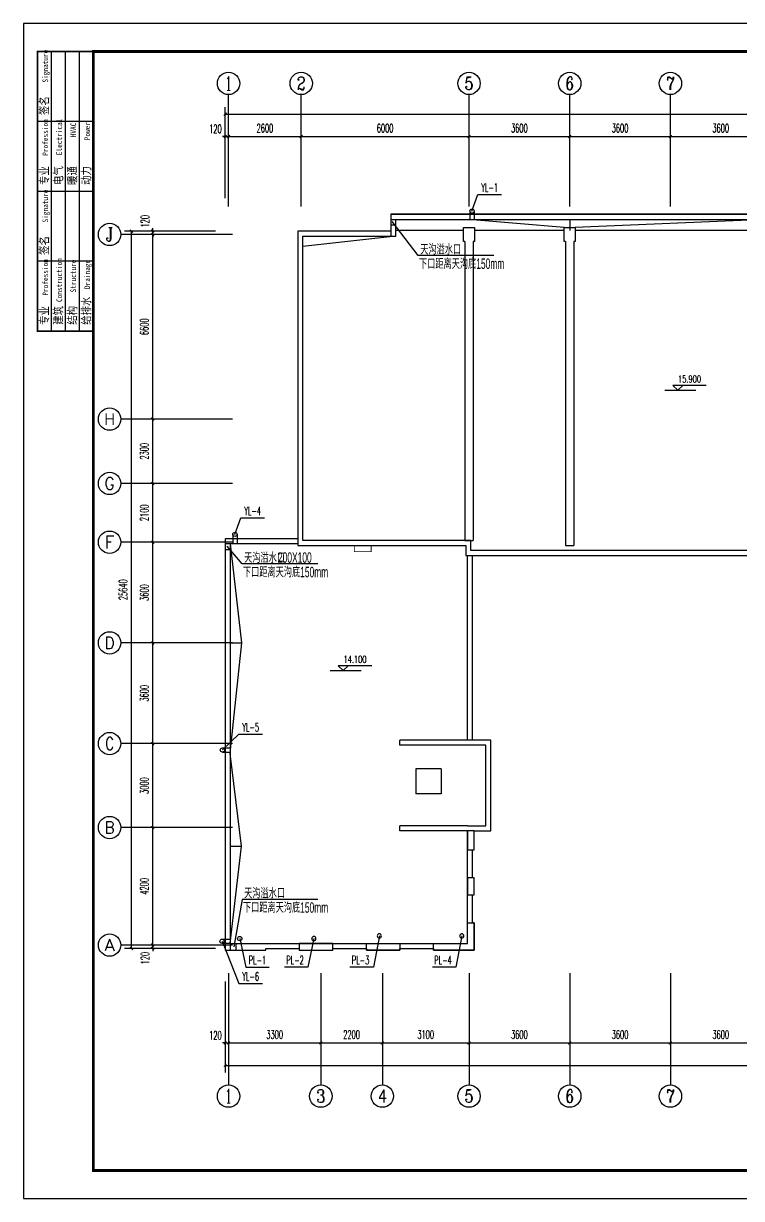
# Model space of a CAD drawing. Header units: inches. Extents: x -1293886 to -986005, y -15154 to 203628.
# Drawn here: x -1045405 to -1019729, y -15154 to 26846 of the extents above; entities that cross this region are included whole.
import ezdxf
from ezdxf.enums import TextEntityAlignment as Align

# ---------------------------------------------------------------- set-up
doc = ezdxf.new("R2010")
doc.units = ezdxf.units.IN
doc.header["$LTSCALE"] = 100
doc.header["$MEASUREMENT"] = 0
doc.linetypes.add('W_P', pattern=[7, 6, -1])
doc.layers.get('0').update_dxf_attribs({"color": 252})
for name, color, linetype in [('AXIS_TEXT', 7, 'Continuous'), ('TK', 142, 'Continuous'), ('W_DIM', 4, 'Continuous'), ('W_DIM_EV', 4, 'Continuous'), ('WP_F_DN', 4, 'Continuous'), ('WP_P', 2, 'Continuous'), ('WP_P_LGBH', 4, 'Continuous'), ('WP_Y', 6, 'W_P'), ('WP_Y_LGBH', 4, 'Continuous')]:
    doc.layers.add(name, color=color, linetype=linetype)
doc.styles.add('_TCH_AXIS', font='COMPLEX', dxfattribs={"bigfont": 'GBCBIG'})
doc.styles.add('COMPLEX', font='COMPLEX')
doc.styles.add('DIM_FONT', font='bzxw.shx', dxfattribs={"width": 0.55, "bigfont": 'bzhz.shx'})
doc.styles.add('HYZT1', font='SimSun.ttf', dxfattribs={"width": 0.8})
doc.styles.add('HZ', font='SIMPLEX.SHX', dxfattribs={"width": 0.55, "bigfont": 'HZTXT.SHX'})
doc.styles.add('HZ2', font='ROMAND.SHX', dxfattribs={"width": 0.7, "bigfont": 'HZTXT.SHX'})
doc.styles.get("Standard").update_dxf_attribs({"font": 'txt.shx', "bigfont": 'bzhz.shx'})
doc.dimstyles.new('DIMN', dxfattribs={"dimtxt": 300, "dimasz": 100, "dimexe": 250, "dimexo": 300, "dimgap": 150, "dimtad": 1, "dimdec": 0, "dimzin": 0, "dimdsep": 46, "dimtxsty": 'DIM_FONT', "dimblk": 'ARCHTICK', "dimcen": 0.09, "dimclrt": 7, "dimazin": 2, "dimtfac": 1, "dimtdec": 0, "dimtix": 1, "dimtmove": 2, "dimatfit": 3, "dimldrblk": 'ARCHTICK', "dimfxl": 0, "dimtolj": 1, "dimtzin": 0, "dimarcsym": 0})

# ---------------------------------------------------------------- blocks, each defined once
blk = doc.blocks.new('_ArchTick')
at = {"color": 0, "linetype": 'ByBlock', "const_width": 0.4}
blk.add_lwpolyline([(-0.5, -0.5), (0.5, 0.5)], dxfattribs=at)
blk = doc.blocks.new('*D209')
at = {"color": 0, "lineweight": -2}
for p, q in [((-1038585, -6094), (-1041035, -6094)), ((-1038585, -6214), (-1041035, -6214)), ((-1040785, -6094), (-1040785, -5994)), ((-1040785, -6214), (-1040785, -6094)), ((-1040785, -6214), (-1040785, -6314))]:
    blk.add_line(p, q, dxfattribs=at)
at = {"layer": 'Defpoints', "color": 0}
for p in [(-1040785, -6094), (-1038285, -6094), (-1038285, -6214)]:
    blk.add_point(p, dxfattribs=at)
at = {"color": 0, "lineweight": -2, "xscale": 100, "yscale": 100, "zscale": 100}
for p, rotation in [((-1040785, -6094), 270), ((-1040785, -6214), 90)]:
    blk.add_blockref('_ArchTick', p, dxfattribs=dict(at, rotation=rotation))
at = {"color": 7, "insert": (-1041060, -6564), "char_height": 300, "attachment_point": 5, "rotation": 90, "style": 'HZ'}
blk.add_mtext('\\A1;120', dxfattribs=at)
blk = doc.blocks.new('*D210')
at = {"color": 0, "lineweight": -2}
for p, q in [((-1038585, -1894), (-1041035, -1894)), ((-1040785, -6094), (-1040785, -1894)), ((-1038585, -6094), (-1041035, -6094))]:
    blk.add_line(p, q, dxfattribs=at)
at = {"layer": 'Defpoints', "color": 0}
for p in [(-1040785, -1894), (-1038285, -1894), (-1038285, -6094)]:
    blk.add_point(p, dxfattribs=at)
at = {"color": 0, "lineweight": -2, "xscale": 100, "yscale": 100, "zscale": 100}
for p, rotation in [((-1040785, -1894), 90), ((-1040785, -6094), 270)]:
    blk.add_blockref('_ArchTick', p, dxfattribs=dict(at, rotation=rotation))
at = {"color": 7, "insert": (-1041085, -3994), "char_height": 300, "attachment_point": 5, "rotation": 90, "style": 'HZ'}
blk.add_mtext('\\A1;4200', dxfattribs=at)
blk = doc.blocks.new('*D211')
at = {"color": 0, "lineweight": -2}
for p, q in [((-1038585, 1106), (-1041035, 1106)), ((-1040785, -1894), (-1040785, 1106)), ((-1038585, -1894), (-1041035, -1894))]:
    blk.add_line(p, q, dxfattribs=at)
at = {"layer": 'Defpoints', "color": 0}
for p in [(-1040785, 1106), (-1038285, 1106), (-1038285, -1894)]:
    blk.add_point(p, dxfattribs=at)
at = {"color": 0, "lineweight": -2, "xscale": 100, "yscale": 100, "zscale": 100}
for p, rotation in [((-1040785, 1106), 90), ((-1040785, -1894), 270)]:
    blk.add_blockref('_ArchTick', p, dxfattribs=dict(at, rotation=rotation))
at = {"color": 7, "insert": (-1041085, -394), "char_height": 300, "attachment_point": 5, "rotation": 90, "style": 'HZ'}
blk.add_mtext('\\A1;3000', dxfattribs=at)
blk = doc.blocks.new('*D212')
at = {"color": 0, "lineweight": -2}
for p, q in [((-1038585, 4706), (-1041035, 4706)), ((-1040785, 1106), (-1040785, 4706)), ((-1038585, 1106), (-1041035, 1106))]:
    blk.add_line(p, q, dxfattribs=at)
at = {"layer": 'Defpoints', "color": 0}
for p in [(-1040785, 4706), (-1038285, 4706), (-1038285, 1106)]:
    blk.add_point(p, dxfattribs=at)
at = {"color": 0, "lineweight": -2, "xscale": 100, "yscale": 100, "zscale": 100}
for p, rotation in [((-1040785, 4706), 90), ((-1040785, 1106), 270)]:
    blk.add_blockref('_ArchTick', p, dxfattribs=dict(at, rotation=rotation))
at = {"color": 7, "insert": (-1041085, 2906), "char_height": 300, "attachment_point": 5, "rotation": 90, "style": 'HZ'}
blk.add_mtext('\\A1;3600', dxfattribs=at)
blk = doc.blocks.new('*D213')
at = {"color": 0, "lineweight": -2}
for p, q in [((-1038585, 8306), (-1041035, 8306)), ((-1040785, 4706), (-1040785, 8306)), ((-1038585, 4706), (-1041035, 4706))]:
    blk.add_line(p, q, dxfattribs=at)
at = {"layer": 'Defpoints', "color": 0}
for p in [(-1040785, 8306), (-1038285, 8306), (-1038285, 4706)]:
    blk.add_point(p, dxfattribs=at)
at = {"color": 0, "lineweight": -2, "xscale": 100, "yscale": 100, "zscale": 100}
for p, rotation in [((-1040785, 8306), 90), ((-1040785, 4706), 270)]:
    blk.add_blockref('_ArchTick', p, dxfattribs=dict(at, rotation=rotation))
at = {"color": 7, "insert": (-1041085, 6506), "char_height": 300, "attachment_point": 5, "rotation": 90, "style": 'HZ'}
blk.add_mtext('\\A1;3600', dxfattribs=at)
blk = doc.blocks.new('*D214')
at = {"color": 0, "lineweight": -2}
for p, q in [((-1038585, 10406), (-1041035, 10406)), ((-1040785, 8306), (-1040785, 10406)), ((-1038585, 8306), (-1041035, 8306))]:
    blk.add_line(p, q, dxfattribs=at)
at = {"layer": 'Defpoints', "color": 0}
for p in [(-1040785, 10406), (-1038285, 10406), (-1038285, 8306)]:
    blk.add_point(p, dxfattribs=at)
at = {"color": 0, "lineweight": -2, "xscale": 100, "yscale": 100, "zscale": 100}
for p, rotation in [((-1040785, 10406), 90), ((-1040785, 8306), 270)]:
    blk.add_blockref('_ArchTick', p, dxfattribs=dict(at, rotation=rotation))
at = {"color": 7, "insert": (-1041085, 9356), "char_height": 300, "attachment_point": 5, "rotation": 90, "style": 'HZ'}
blk.add_mtext('\\A1;2100', dxfattribs=at)
blk = doc.blocks.new('*D215')
at = {"color": 0, "lineweight": -2}
for p, q in [((-1038585, 12706), (-1041035, 12706)), ((-1040785, 10406), (-1040785, 12706)), ((-1038585, 10406), (-1041035, 10406))]:
    blk.add_line(p, q, dxfattribs=at)
at = {"layer": 'Defpoints', "color": 0}
for p in [(-1040785, 12706), (-1038285, 12706), (-1038285, 10406)]:
    blk.add_point(p, dxfattribs=at)
at = {"color": 0, "lineweight": -2, "xscale": 100, "yscale": 100, "zscale": 100}
for p, rotation in [((-1040785, 12706), 90), ((-1040785, 10406), 270)]:
    blk.add_blockref('_ArchTick', p, dxfattribs=dict(at, rotation=rotation))
at = {"color": 7, "insert": (-1041085, 11556), "char_height": 300, "attachment_point": 5, "rotation": 90, "style": 'HZ'}
blk.add_mtext('\\A1;2300', dxfattribs=at)
blk = doc.blocks.new('*D216')
at = {"color": 0, "lineweight": -2}
for p, q in [((-1038585, 19306), (-1041035, 19306)), ((-1040785, 12706), (-1040785, 19306)), ((-1038585, 12706), (-1041035, 12706))]:
    blk.add_line(p, q, dxfattribs=at)
at = {"layer": 'Defpoints', "color": 0}
for p in [(-1040785, 19306), (-1038285, 19306), (-1038285, 12706)]:
    blk.add_point(p, dxfattribs=at)
at = {"color": 0, "lineweight": -2, "xscale": 100, "yscale": 100, "zscale": 100}
for p, rotation in [((-1040785, 19306), 90), ((-1040785, 12706), 270)]:
    blk.add_blockref('_ArchTick', p, dxfattribs=dict(at, rotation=rotation))
at = {"color": 7, "insert": (-1041085, 16006), "char_height": 300, "attachment_point": 5, "rotation": 90, "style": 'HZ'}
blk.add_mtext('\\A1;6600', dxfattribs=at)
blk = doc.blocks.new('*D217')
at = {"color": 0, "lineweight": -2}
for p, q in [((-1038585, 19426), (-1041035, 19426)), ((-1040785, 19426), (-1040785, 19526)), ((-1040785, 19306), (-1040785, 19426)), ((-1038585, 19306), (-1041035, 19306)), ((-1040785, 19306), (-1040785, 19206))]:
    blk.add_line(p, q, dxfattribs=at)
at = {"layer": 'Defpoints', "color": 0}
for p in [(-1040785, 19426), (-1038285, 19426), (-1038285, 19306)]:
    blk.add_point(p, dxfattribs=at)
at = {"color": 0, "lineweight": -2, "xscale": 100, "yscale": 100, "zscale": 100}
for p, rotation in [((-1040785, 19426), 270), ((-1040785, 19306), 90)]:
    blk.add_blockref('_ArchTick', p, dxfattribs=dict(at, rotation=rotation))
at = {"color": 7, "insert": (-1041060, 19776), "char_height": 300, "attachment_point": 5, "rotation": 90, "style": 'HZ'}
blk.add_mtext('\\A1;120', dxfattribs=at)
blk = doc.blocks.new('*D218')
at = {"color": 0, "lineweight": -2}
for p, q in [((-1038542, 19426), (-1041792, 19426)), ((-1041542, -6214), (-1041542, 19426)), ((-1038542, -6214), (-1041792, -6214))]:
    blk.add_line(p, q, dxfattribs=at)
at = {"layer": 'Defpoints', "color": 0}
for p in [(-1041542, 19426), (-1038242, 19426), (-1038242, -6214)]:
    blk.add_point(p, dxfattribs=at)
at = {"color": 0, "lineweight": -2, "xscale": 100, "yscale": 100, "zscale": 100}
for p, rotation in [((-1041542, 19426), 90), ((-1041542, -6214), 270)]:
    blk.add_blockref('_ArchTick', p, dxfattribs=dict(at, rotation=rotation))
at = {"color": 7, "insert": (-1041842, 6606), "char_height": 300, "attachment_point": 5, "rotation": 90, "style": 'HZ'}
blk.add_mtext('\\A1;25640', dxfattribs=at)
blk = doc.blocks.new('*D219')
at = {"color": 0, "lineweight": -2}
for p, q in [((-1038193, 22806), (-1038293, 22806)), ((-1038193, 20606), (-1038193, 23056)), ((-1038193, 22806), (-1038073, 22806)), ((-1038073, 20606), (-1038073, 23056)), ((-1038073, 22806), (-1037973, 22806))]:
    blk.add_line(p, q, dxfattribs=at)
at = {"layer": 'Defpoints', "color": 0}
for p in [(-1038073, 22806), (-1038193, 20306), (-1038073, 20306)]:
    blk.add_point(p, dxfattribs=at)
at = {"color": 0, "lineweight": -2, "xscale": 100, "yscale": 100, "zscale": 100}
blk.add_blockref('_ArchTick', (-1038193, 22806), dxfattribs=at)
at = {"color": 0, "lineweight": -2, "xscale": 100, "yscale": 100, "zscale": 100, "rotation": 180}
blk.add_blockref('_ArchTick', (-1038073, 22806), dxfattribs=at)
at = {"color": 7, "insert": (-1038543, 23081), "char_height": 300, "attachment_point": 5, "style": 'HZ'}
blk.add_mtext('\\A1;120', dxfattribs=at)
blk = doc.blocks.new('*D220')
at = {"color": 0, "lineweight": -2}
for p, q in [((-1038073, 20606), (-1038073, 23056)), ((-1038073, 22806), (-1035473, 22806)), ((-1035473, 20606), (-1035473, 23056))]:
    blk.add_line(p, q, dxfattribs=at)
at = {"layer": 'Defpoints', "color": 0}
for p in [(-1035473, 22806), (-1038073, 20306), (-1035473, 20306)]:
    blk.add_point(p, dxfattribs=at)
at = {"color": 0, "lineweight": -2, "xscale": 100, "yscale": 100, "zscale": 100, "rotation": 180}
blk.add_blockref('_ArchTick', (-1038073, 22806), dxfattribs=at)
at = {"color": 0, "lineweight": -2, "xscale": 100, "yscale": 100, "zscale": 100}
blk.add_blockref('_ArchTick', (-1035473, 22806), dxfattribs=at)
at = {"color": 7, "insert": (-1036773, 23106), "char_height": 300, "attachment_point": 5, "style": 'HZ'}
blk.add_mtext('\\A1;2600', dxfattribs=at)
blk = doc.blocks.new('*D221')
at = {"color": 0, "lineweight": -2}
for p, q in [((-1035473, 20606), (-1035473, 23056)), ((-1035473, 22806), (-1029473, 22806)), ((-1029473, 20606), (-1029473, 23056))]:
    blk.add_line(p, q, dxfattribs=at)
at = {"layer": 'Defpoints', "color": 0}
for p in [(-1029473, 22806), (-1035473, 20306), (-1029473, 20306)]:
    blk.add_point(p, dxfattribs=at)
at = {"color": 0, "lineweight": -2, "xscale": 100, "yscale": 100, "zscale": 100, "rotation": 180}
blk.add_blockref('_ArchTick', (-1035473, 22806), dxfattribs=at)
at = {"color": 0, "lineweight": -2, "xscale": 100, "yscale": 100, "zscale": 100}
blk.add_blockref('_ArchTick', (-1029473, 22806), dxfattribs=at)
at = {"color": 7, "insert": (-1032473, 23106), "char_height": 300, "attachment_point": 5, "style": 'HZ'}
blk.add_mtext('\\A1;6000', dxfattribs=at)
blk = doc.blocks.new('*D222')
at = {"color": 0, "lineweight": -2}
for p, q in [((-1029473, 20606), (-1029473, 23056)), ((-1029473, 22806), (-1025873, 22806)), ((-1025873, 20606), (-1025873, 23056))]:
    blk.add_line(p, q, dxfattribs=at)
at = {"layer": 'Defpoints', "color": 0}
for p in [(-1025873, 22806), (-1029473, 20306), (-1025873, 20306)]:
    blk.add_point(p, dxfattribs=at)
at = {"color": 0, "lineweight": -2, "xscale": 100, "yscale": 100, "zscale": 100, "rotation": 180}
blk.add_blockref('_ArchTick', (-1029473, 22806), dxfattribs=at)
at = {"color": 0, "lineweight": -2, "xscale": 100, "yscale": 100, "zscale": 100}
blk.add_blockref('_ArchTick', (-1025873, 22806), dxfattribs=at)
at = {"color": 7, "insert": (-1027673, 23106), "char_height": 300, "attachment_point": 5, "style": 'HZ'}
blk.add_mtext('\\A1;3600', dxfattribs=at)
blk = doc.blocks.new('*D223')
at = {"color": 0, "lineweight": -2}
for p, q in [((-1025873, 20606), (-1025873, 23056)), ((-1025873, 22806), (-1022273, 22806)), ((-1022273, 20606), (-1022273, 23056))]:
    blk.add_line(p, q, dxfattribs=at)
at = {"layer": 'Defpoints', "color": 0}
for p in [(-1022273, 22806), (-1025873, 20306), (-1022273, 20306)]:
    blk.add_point(p, dxfattribs=at)
at = {"color": 0, "lineweight": -2, "xscale": 100, "yscale": 100, "zscale": 100, "rotation": 180}
blk.add_blockref('_ArchTick', (-1025873, 22806), dxfattribs=at)
at = {"color": 0, "lineweight": -2, "xscale": 100, "yscale": 100, "zscale": 100}
blk.add_blockref('_ArchTick', (-1022273, 22806), dxfattribs=at)
at = {"color": 7, "insert": (-1024073, 23106), "char_height": 300, "attachment_point": 5, "style": 'HZ'}
blk.add_mtext('\\A1;3600', dxfattribs=at)
blk = doc.blocks.new('*D224')
at = {"color": 0, "lineweight": -2}
for p, q in [((-1022273, 20606), (-1022273, 23056)), ((-1022273, 22806), (-1018673, 22806)), ((-1018673, 20606), (-1018673, 23056))]:
    blk.add_line(p, q, dxfattribs=at)
at = {"layer": 'Defpoints', "color": 0}
for p in [(-1018673, 22806), (-1022273, 20306), (-1018673, 20306)]:
    blk.add_point(p, dxfattribs=at)
at = {"color": 0, "lineweight": -2, "xscale": 100, "yscale": 100, "zscale": 100, "rotation": 180}
blk.add_blockref('_ArchTick', (-1022273, 22806), dxfattribs=at)
at = {"color": 0, "lineweight": -2, "xscale": 100, "yscale": 100, "zscale": 100}
blk.add_blockref('_ArchTick', (-1018673, 22806), dxfattribs=at)
at = {"color": 7, "insert": (-1020473, 23106), "char_height": 300, "attachment_point": 5, "style": 'HZ'}
blk.add_mtext('\\A1;3600', dxfattribs=at)
blk = doc.blocks.new('*D231')
at = {"color": 0, "lineweight": -2}
for p, q in [((-1038193, 20606), (-1038193, 23856)), ((-1038193, 23606), (-999053, 23606)), ((-999053, 20606), (-999053, 23856))]:
    blk.add_line(p, q, dxfattribs=at)
at = {"layer": 'Defpoints', "color": 0}
for p in [(-999053, 23606), (-1038193, 20306), (-999053, 20306)]:
    blk.add_point(p, dxfattribs=at)
at = {"color": 0, "lineweight": -2, "xscale": 100, "yscale": 100, "zscale": 100, "rotation": 180}
blk.add_blockref('_ArchTick', (-1038193, 23606), dxfattribs=at)
at = {"color": 0, "lineweight": -2, "xscale": 100, "yscale": 100, "zscale": 100}
blk.add_blockref('_ArchTick', (-999053, 23606), dxfattribs=at)
at = {"color": 7, "insert": (-1018623, 23906), "char_height": 300, "attachment_point": 5, "style": 'HZ'}
blk.add_mtext('\\A1;39140', dxfattribs=at)
blk = doc.blocks.new('*D232')
at = {"color": 0, "lineweight": -2}
for p, q in [((-1038193, -7394), (-1038193, -9844)), ((-1038073, -7394), (-1038073, -9844)), ((-1038193, -9594), (-1038293, -9594)), ((-1038193, -9594), (-1038073, -9594)), ((-1038073, -9594), (-1037973, -9594))]:
    blk.add_line(p, q, dxfattribs=at)
at = {"layer": 'Defpoints', "color": 0}
for p in [(-1038193, -7094), (-1038073, -7094), (-1038073, -9594)]:
    blk.add_point(p, dxfattribs=at)
at = {"color": 0, "lineweight": -2, "xscale": 100, "yscale": 100, "zscale": 100}
blk.add_blockref('_ArchTick', (-1038193, -9594), dxfattribs=at)
at = {"color": 0, "lineweight": -2, "xscale": 100, "yscale": 100, "zscale": 100, "rotation": 180}
blk.add_blockref('_ArchTick', (-1038073, -9594), dxfattribs=at)
at = {"color": 7, "insert": (-1038543, -9319), "char_height": 300, "attachment_point": 5, "style": 'HZ'}
blk.add_mtext('\\A1;120', dxfattribs=at)
blk = doc.blocks.new('*D233')
at = {"color": 0, "lineweight": -2}
for p, q in [((-1038073, -7394), (-1038073, -9844)), ((-1034773, -7394), (-1034773, -9844)), ((-1038073, -9594), (-1034773, -9594))]:
    blk.add_line(p, q, dxfattribs=at)
at = {"layer": 'Defpoints', "color": 0}
for p in [(-1038073, -7094), (-1034773, -7094), (-1034773, -9594)]:
    blk.add_point(p, dxfattribs=at)
at = {"color": 0, "lineweight": -2, "xscale": 100, "yscale": 100, "zscale": 100, "rotation": 180}
blk.add_blockref('_ArchTick', (-1038073, -9594), dxfattribs=at)
at = {"color": 0, "lineweight": -2, "xscale": 100, "yscale": 100, "zscale": 100}
blk.add_blockref('_ArchTick', (-1034773, -9594), dxfattribs=at)
at = {"color": 7, "insert": (-1036423, -9294), "char_height": 300, "attachment_point": 5, "style": 'HZ'}
blk.add_mtext('\\A1;3300', dxfattribs=at)
blk = doc.blocks.new('*D234')
at = {"color": 0, "lineweight": -2}
for p, q in [((-1034773, -7394), (-1034773, -9844)), ((-1032573, -7394), (-1032573, -9844)), ((-1034773, -9594), (-1032573, -9594))]:
    blk.add_line(p, q, dxfattribs=at)
at = {"layer": 'Defpoints', "color": 0}
for p in [(-1034773, -7094), (-1032573, -7094), (-1032573, -9594)]:
    blk.add_point(p, dxfattribs=at)
at = {"color": 0, "lineweight": -2, "xscale": 100, "yscale": 100, "zscale": 100, "rotation": 180}
blk.add_blockref('_ArchTick', (-1034773, -9594), dxfattribs=at)
at = {"color": 0, "lineweight": -2, "xscale": 100, "yscale": 100, "zscale": 100}
blk.add_blockref('_ArchTick', (-1032573, -9594), dxfattribs=at)
at = {"color": 7, "insert": (-1033673, -9294), "char_height": 300, "attachment_point": 5, "style": 'HZ'}
blk.add_mtext('\\A1;2200', dxfattribs=at)
blk = doc.blocks.new('*D235')
at = {"color": 0, "lineweight": -2}
for p, q in [((-1032573, -7394), (-1032573, -9844)), ((-1029473, -7394), (-1029473, -9844)), ((-1032573, -9594), (-1029473, -9594))]:
    blk.add_line(p, q, dxfattribs=at)
at = {"layer": 'Defpoints', "color": 0}
for p in [(-1032573, -7094), (-1029473, -7094), (-1029473, -9594)]:
    blk.add_point(p, dxfattribs=at)
at = {"color": 0, "lineweight": -2, "xscale": 100, "yscale": 100, "zscale": 100, "rotation": 180}
blk.add_blockref('_ArchTick', (-1032573, -9594), dxfattribs=at)
at = {"color": 0, "lineweight": -2, "xscale": 100, "yscale": 100, "zscale": 100}
blk.add_blockref('_ArchTick', (-1029473, -9594), dxfattribs=at)
at = {"color": 7, "insert": (-1031023, -9294), "char_height": 300, "attachment_point": 5, "style": 'HZ'}
blk.add_mtext('\\A1;3100', dxfattribs=at)
blk = doc.blocks.new('*D236')
at = {"color": 0, "lineweight": -2}
for p, q in [((-1029473, -7394), (-1029473, -9844)), ((-1025873, -7394), (-1025873, -9844)), ((-1029473, -9594), (-1025873, -9594))]:
    blk.add_line(p, q, dxfattribs=at)
at = {"layer": 'Defpoints', "color": 0}
for p in [(-1029473, -7094), (-1025873, -7094), (-1025873, -9594)]:
    blk.add_point(p, dxfattribs=at)
at = {"color": 0, "lineweight": -2, "xscale": 100, "yscale": 100, "zscale": 100, "rotation": 180}
blk.add_blockref('_ArchTick', (-1029473, -9594), dxfattribs=at)
at = {"color": 0, "lineweight": -2, "xscale": 100, "yscale": 100, "zscale": 100}
blk.add_blockref('_ArchTick', (-1025873, -9594), dxfattribs=at)
at = {"color": 7, "insert": (-1027673, -9294), "char_height": 300, "attachment_point": 5, "style": 'HZ'}
blk.add_mtext('\\A1;3600', dxfattribs=at)
blk = doc.blocks.new('*D237')
at = {"color": 0, "lineweight": -2}
for p, q in [((-1025873, -7394), (-1025873, -9844)), ((-1022273, -7394), (-1022273, -9844)), ((-1025873, -9594), (-1022273, -9594))]:
    blk.add_line(p, q, dxfattribs=at)
at = {"layer": 'Defpoints', "color": 0}
for p in [(-1025873, -7094), (-1022273, -7094), (-1022273, -9594)]:
    blk.add_point(p, dxfattribs=at)
at = {"color": 0, "lineweight": -2, "xscale": 100, "yscale": 100, "zscale": 100, "rotation": 180}
blk.add_blockref('_ArchTick', (-1025873, -9594), dxfattribs=at)
at = {"color": 0, "lineweight": -2, "xscale": 100, "yscale": 100, "zscale": 100}
blk.add_blockref('_ArchTick', (-1022273, -9594), dxfattribs=at)
at = {"color": 7, "insert": (-1024073, -9294), "char_height": 300, "attachment_point": 5, "style": 'HZ'}
blk.add_mtext('\\A1;3600', dxfattribs=at)
blk = doc.blocks.new('*D238')
at = {"color": 0, "lineweight": -2}
for p, q in [((-1022273, -7394), (-1022273, -9844)), ((-1018673, -7394), (-1018673, -9844)), ((-1022273, -9594), (-1018673, -9594))]:
    blk.add_line(p, q, dxfattribs=at)
at = {"layer": 'Defpoints', "color": 0}
for p in [(-1022273, -7094), (-1018673, -7094), (-1018673, -9594)]:
    blk.add_point(p, dxfattribs=at)
at = {"color": 0, "lineweight": -2, "xscale": 100, "yscale": 100, "zscale": 100, "rotation": 180}
blk.add_blockref('_ArchTick', (-1022273, -9594), dxfattribs=at)
at = {"color": 0, "lineweight": -2, "xscale": 100, "yscale": 100, "zscale": 100}
blk.add_blockref('_ArchTick', (-1018673, -9594), dxfattribs=at)
at = {"color": 7, "insert": (-1020473, -9294), "char_height": 300, "attachment_point": 5, "style": 'HZ'}
blk.add_mtext('\\A1;3600', dxfattribs=at)
blk = doc.blocks.new('*D245')
at = {"color": 0, "lineweight": -2}
for p, q in [((-1038193, -7394), (-1038193, -10644)), ((-999053, -7394), (-999053, -10644)), ((-1038193, -10394), (-999053, -10394))]:
    blk.add_line(p, q, dxfattribs=at)
at = {"layer": 'Defpoints', "color": 0}
for p in [(-1038193, -7094), (-999053, -7094), (-999053, -10394)]:
    blk.add_point(p, dxfattribs=at)
at = {"color": 0, "lineweight": -2, "xscale": 100, "yscale": 100, "zscale": 100, "rotation": 180}
blk.add_blockref('_ArchTick', (-1038193, -10394), dxfattribs=at)
at = {"color": 0, "lineweight": -2, "xscale": 100, "yscale": 100, "zscale": 100}
blk.add_blockref('_ArchTick', (-999053, -10394), dxfattribs=at)
at = {"color": 7, "insert": (-1018623, -10094), "char_height": 300, "attachment_point": 5, "style": 'HZ'}
blk.add_mtext('\\A1;39140', dxfattribs=at)
blk = doc.blocks.new('_AXISO')
blk.add_circle((0, 0), 0.5)
at = {"layer": 'AXIS_TEXT', "style": 'COMPLEX', "width": 1.041667}
blk.add_attdef('A', text='', height=0.56, dxfattribs=at).set_placement((-0.25, -0.28), (0.25, -0.28), align=Align.FIT)
blk = doc.blocks.new('$BG_1')
blk.add_lwpolyline([(10.23, 1.77), (-1.77, 1.77), (0, 0), (1.77, 1.77)])
at = {"style": 'HZ', "width": 0.7}
blk.add_attdef('BG', text='', height=2.5, dxfattribs=at).set_placement((4.22, 2.77), align=Align.CENTER)
blk = doc.blocks.new('$LIGUAN')
at = {"color": 0, "linetype": 'Continuous'}
blk.add_circle((0, 0), 0.5, dxfattribs=at)
at = {"color": 0, "flags": 1}
for tag in ['THICK', 'BG_D', 'BG_T']:
    blk.add_attdef(tag, (0, 0), '', height=0.0001, dxfattribs=at)
blk = doc.blocks.new('A$C71AA4010')
at = {"layer": 'TK'}
for p, q in [((500, -11000), (500, -1000)), ((2500, -1000), (500, -1000)), ((1000, -11000), (1000, -1000)), ((1500, -11000), (1500, -1000)), ((2000, -11000), (2000, -1000)), ((2500, -3500), (500, -3500)), ((2500, -3500), (500, -3500)), ((2500, -6000), (500, -6000)), ((2500, -8500), (500, -8500)), ((2500, -11000), (500, -11000))]:
    blk.add_line(p, q, dxfattribs=at)
at = {"layer": 'TK', "const_width": 50}
blk.add_lwpolyline([(500, -1000), (2500, -1000), (2500, -11000), (500, -11000)], close=True, dxfattribs=at)
blk.add_lwpolyline([(2500, -4000), (2500, -11000)], dxfattribs=at)
at = {"layer": 'TK', "style": 'HYZT1', "width": 0.8}
for s, height, p in [('Signature', 200, (880, -2113)), ('签名', 300, (895, -3270)), ('Profession', 200, (880, -4728)), ('Electrical', 200, (1380, -4708)), ('HVAC', 200, (1880, -4067)), ('Power', 200, (2380, -4173)), ('专业', 300, (895, -5770)), ('电气', 300, (1395, -5770)), ('暖通', 300, (1895, -5770)), ('动力', 300, (2395, -5770)), ('Signature', 200, (880, -7113)), ('签名', 300, (895, -8270)), ('Profession', 200, (880, -9728)), ('Construction', 200, (1380, -9956)), ('Structure', 200, (1880, -9614)), ('Drainage', 200, (2380, -9494)), ('给排水', 300, (2395, -10770)), ('专业', 300, (895, -10770)), ('建筑', 300, (1395, -10770)), ('结构', 300, (1895, -10770))]:
    blk.add_text(s, height=height, rotation=90, dxfattribs=at).set_placement(p)

msp = doc.modelspace()

# ---------------------------------------------------------------- linework, layer by layer
for p, q in [((-1038072.7, 20306), (-1038072.7, 24306)), ((-1035472.7, 20306), (-1035472.7, 24306)), ((-1029472.7, 20306), (-1029472.7, 24306)), ((-1025872.7, 20306), (-1025872.7, 24306)), ((-1022272.7, 20306), (-1022272.7, 24306)), ((-1032272.7, 20026), (-1018672.7, 20026)), ((-1025872.7, 19845.9), (-1025872.7, 19445.9)), ((-1032272.7, 19426), (-1032272.7, 19245.9)), ((-1029672.7, 19445.9), (-1032092.7, 19445.9)), ((-1026072.7, 19445.9), (-1029272.7, 19445.9)), ((-1018872.7, 19445.9), (-1025672.7, 19445.9)), ((-1037926.3, 19306), (-1041926.3, 19306)), ((-1032092.7, 19245.9), (-1035412.7, 18877.8)), ((-1029622.7, 19056), (-1029622.7, 8366)), ((-1029322.7, 19056), (-1029322.7, 8366)), ((-1026022.7, 19056), (-1026022.7, 8186)), ((-1025722.7, 19056), (-1025722.7, 8186)), ((-1037926.3, 12706), (-1041926.3, 12706)), ((-1037926.3, 10406), (-1041926.3, 10406)), ((-1037926.3, 8306), (-1041926.3, 8306)), ((-1029622.7, 8366), (-1029322.7, 8366)), ((-1026022.7, 8186), (-1025722.7, 8186)), ((-1037926.3, 4706), (-1041926.3, 4706)), ((-1038012.7, 4706), (-1037612.7, 4706)), ((-1037926.3, 1106), (-1041926.3, 1106)), ((-1031942.6, 1045.9), (-1031942.6, 1226)), ((-1029532.7, 1226), (-1031942.6, 1226)), ((-1029532.7, 1045.9), (-1031942.6, 1045.9)), ((-1028752.7, 1226), (-1029532.7, 1226)), ((-1031372.5, 205.7), (-1031372.5, -694.3)), ((-1030472.5, 205.7), (-1031372.5, 205.7)), ((-1030472.5, 205.7), (-1030472.5, -694.3)), ((-1030472.5, -694.3), (-1031372.5, -694.3)), ((-1037926.3, -1894), (-1041926.3, -1894)), ((-1029532.7, -1834), (-1031942.6, -1834)), ((-1031942.6, -2014), (-1031942.6, -1834)), ((-1029532.7, -2014), (-1031942.6, -2014)), ((-1038012.7, -2554), (-1037612.7, -2554)), ((-1037926.3, -6094), (-1041926.3, -6094)), ((-1038072.7, -7094), (-1038072.7, -11094)), ((-1034772.7, -7094), (-1034772.7, -11094)), ((-1032572.7, -7094), (-1032572.7, -11094)), ((-1029472.7, -7094), (-1029472.7, -11094)), ((-1025872.7, -7094), (-1025872.7, -11094)), ((-1022272.7, -7094), (-1022272.7, -11094))]:
    msp.add_line(p, q)
for points in [[(-999052.6, 5936), (-999052.3, 19426), (-1007672.7, 19426), (-1007672.7, 20026), (-1032272.7, 20026), (-1032272.7, 19426), (-1035592.7, 19426), (-1035592.7, 8186), (-1029592.7, 8186), (-1029592.7, 7826), (-1004392.7, 7826), (-1004392.7, 6145.9), (-999292.7, 6145.9), (-999292.7, 5936), (-999052.6, 5936)], [(-999232.6, 19245.9), (-999232.6, 6326), (-1004212.7, 6326), (-1004212.7, 8006), (-1029412.7, 8006), (-1029412.7, 8366), (-1035412.7, 8366), (-1035412.7, 19245.9), (-1032092.7, 19245.9), (-1032092.7, 19845.9), (-1007872.7, 19845.9), (-1007872.7, 19245.9), (-999232.6, 19245.9)], [(-1026072.7, 19556), (-1029475.9, 19845.9)], [(-1018894.1, 19845.9), (-1025672.7, 19556)], [(-1029622.7, 19056), (-1029672.7, 19056), (-1029672.7, 19556), (-1029272.7, 19556), (-1029272.7, 19056), (-1029322.7, 19056)], [(-1026022.7, 19056), (-1026072.7, 19056), (-1026072.7, 19556), (-1025672.7, 19556), (-1025672.7, 19056), (-1025722.7, 19056)], [(-1035592.7, 8426), (-1038192.7, 8426), (-1038192.7, -6274), (-1036742.7, -6274), (-1036742.7, -6214), (-1035542.7, -6214), (-1035542.7, -6274), (-1034342.7, -6274), (-1034342.7, -6214), (-1033142.7, -6214), (-1033142.7, -6274), (-1031942.7, -6274), (-1031942.7, -6214), (-1030742.7, -6214), (-1030742.7, -6274), (-1029292.7, -6274), (-1029292.7, -5294), (-1029352.7, -5294), (-1029352.7, -4294), (-1029292.7, -4294), (-1029292.7, -3694), (-1029352.7, -3694), (-1029352.7, -2694), (-1029292.7, -2694), (-1029292.7, -2014), (-1028692.7, -2014), (-1028692.7, 1226), (-1029352.7, 1226), (-1029352.7, 7826)], [(-1035592.7, 8245.9), (-1038012.7, 8245.9), (-1038012.7, -6034), (-1029532.7, -6034), (-1029532.7, -2014)], [(-1038012.7, 8245.9), (-1037612.7, 4706), (-1038012.7, 889.8)], [(-1029532.7, 1226), (-1029532.7, 7826)], [(-1029532.7, -1834), (-1028872.7, -1834), (-1028872.7, 1045.9), (-1029532.7, 1045.9)], [(-1038012.7, -6034), (-1037612.7, -2554), (-1038012.7, 749.8)], [(-1030742.7, -6274), (-1030742.7, -6034), (-1029532.7, -6034), (-1029532.7, -5294), (-1029292.7, -5294), (-1029292.7, -6274), (-1030742.7, -6274)]]:
    msp.add_lwpolyline(points)
at = {"const_width": 30}
msp.add_lwpolyline([(-1032974.8, 8186), (-1032974.8, 7966), (-1033574.8, 7966), (-1033574.8, 8186)], dxfattribs=at)
for points in [[(-1029292.7, -2014), (-1029532.7, -2014), (-1029532.7, -2694), (-1029292.7, -2694)], [(-1029292.7, -3694), (-1029532.7, -3694), (-1029532.7, -4294), (-1029292.7, -4294)], [(-1035542.7, -6274), (-1034342.7, -6274), (-1034342.7, -6034), (-1035542.7, -6034)], [(-1033142.7, -6034), (-1031942.7, -6034), (-1031942.7, -6274), (-1033142.7, -6274)]]:
    msp.add_lwpolyline(points, close=True)
at = {"layer": 'TK'}
msp.add_lwpolyline([(-1045405.2, -15153.6), (-986005.2, -15153.6), (-986005.2, 26846.4), (-1045405.2, 26846.4)], close=True, dxfattribs=at)
at = {"layer": 'TK', "const_width": 100}
msp.add_lwpolyline([(-1042905.2, -14153.6), (-987005.2, -14153.6), (-987005.2, 25846.4), (-1042905.2, 25846.4)], close=True, dxfattribs=at)
at = {"layer": 'W_DIM'}
for p, q in [((-1032272.7, 19845.9), (-1032092.7, 19845.9)), ((-1031292.5, 18551.5), (-1032222.8, 19774.5)), ((-1029443.6, 20141.5), (-1029443.6, 19845.9)), ((-1029293.6, 20141.5), (-1029293.6, 19845.9)), ((-1032272.7, 19645.9), (-1032092.7, 19645.9)), ((-1022476.4, 13734.8), (-1021362.8, 13734.8)), ((-1037919.2, 8584.5), (-1037919.2, 8245.9)), ((-1037769.2, 8584.5), (-1037769.2, 8245.9)), ((-1038012.7, 8245.9), (-1038192.7, 8245.9)), ((-1038012.7, 8027.4), (-1038192.7, 8027.4)), ((-1037588.9, 7530), (-1038118.5, 8158.2)), ((-1034439, 3713.7), (-1033325.4, 3713.7)), ((-1038292.1, 954.4), (-1038012.7, 954.4)), ((-1038292.1, 804.4), (-1038012.7, 804.4)), ((-1037588.9, -4460.9), (-1037886.1, -6155)), ((-1038304.8, -5881.4), (-1038012.7, -5881.4)), ((-1038304.8, -6031.4), (-1038012.7, -6031.4)), ((-1038012.7, -6034), (-1038012.7, -6274)), ((-1037812.7, -6034), (-1037812.7, -6274))]:
    msp.add_line(p, q, dxfattribs=at)
at = {"layer": 'WP_F_DN'}
for p, q in [((-1028585.6, 18551.5), (-1031292.5, 18551.5)), ((-1034882, 7530), (-1037588.9, 7530)), ((-1034882, -4460.9), (-1037588.9, -4460.9))]:
    msp.add_line(p, q, dxfattribs=at)
at = {"layer": 'WP_P_LGBH'}
for points in [[(-1037672.1, -5862.5), (-1037460.1, -6882.1), (-1036620.1, -6882.1)], [(-1035021.3, -5862.5), (-1035233.3, -6882.1), (-1036073.3, -6882.1)], [(-1032678.1, -5766.2), (-1032890.1, -6882.1), (-1033730.1, -6882.1)], [(-1029729.9, -5766.2), (-1029941.9, -6882.1), (-1030781.9, -6882.1)]]:
    msp.add_lwpolyline(points, dxfattribs=at)
at = {"layer": 'WP_Y_LGBH'}
for points in [[(-1029368.6, 20141.5), (-1029156.8, 20732), (-1028316.8, 20732)], [(-1037844.2, 8584.5), (-1037632.4, 9175), (-1036792.4, 9175)], [(-1038292.1, 879.4), (-1037703.4, 1441.5), (-1036863.4, 1441.5)], [(-1038304.8, -5956.4), (-1037703.4, -7467.6), (-1036863.4, -7467.6)]]:
    msp.add_lwpolyline(points, dxfattribs=at)

# ---------------------------------------------------------------- block references
msp.add_blockref('A$C71AA4010', (-1045405.2, 26846.4))
ref = msp.add_blockref('_AXISO', (-1038072.7, 24706), dxfattribs=dict(xscale=800, yscale=800, zscale=800))
ref.add_attrib('A', '1', dxfattribs={"layer": 'AXIS_TEXT', "height": 514.7, "style": '_TCH_AXIS'}).set_placement((-1038183, 24448.6), (-1037962.4, 24448.6), align=Align.FIT)
ref = msp.add_blockref('_AXISO', (-1035472.7, 24706), dxfattribs=dict(xscale=800, yscale=800, zscale=800))
ref.add_attrib('A', '2', dxfattribs={"layer": 'AXIS_TEXT', "height": 465.9, "style": '_TCH_AXIS'}).set_placement((-1035628, 24473), (-1035317.3, 24473), align=Align.FIT)
ref = msp.add_blockref('_AXISO', (-1029472.7, 24706), dxfattribs=dict(xscale=800, yscale=800, zscale=800))
ref.add_attrib('A', '5', dxfattribs={"layer": 'AXIS_TEXT', "height": 465.9, "style": '_TCH_AXIS'}).set_placement((-1029628, 24473), (-1029317.3, 24473), align=Align.FIT)
ref = msp.add_blockref('_AXISO', (-1025872.7, 24706), dxfattribs=dict(xscale=800, yscale=800, zscale=800))
ref.add_attrib('A', '6', dxfattribs={"layer": 'AXIS_TEXT', "height": 465.9, "style": '_TCH_AXIS'}).set_placement((-1026028, 24473), (-1025717.3, 24473), align=Align.FIT)
ref = msp.add_blockref('_AXISO', (-1022272.7, 24706), dxfattribs=dict(xscale=800, yscale=800, zscale=800))
ref.add_attrib('A', '7', dxfattribs={"layer": 'AXIS_TEXT', "height": 465.9, "style": '_TCH_AXIS'}).set_placement((-1022428, 24473), (-1022117.3, 24473), align=Align.FIT)
ref = msp.add_blockref('_AXISO', (-1042326.3, 19306), dxfattribs=dict(xscale=800, yscale=800, zscale=800))
ref.add_attrib('A', 'J', dxfattribs={"layer": 'AXIS_TEXT', "height": 496.1, "style": '_TCH_AXIS'}).set_placement((-1042456.2, 19057.9), (-1042196.3, 19057.9), align=Align.FIT)
ref = msp.add_blockref('_AXISO', (-1042326.3, 12706), dxfattribs=dict(xscale=800, yscale=800, zscale=800))
ref.add_attrib('A', 'H', dxfattribs={"layer": 'AXIS_TEXT', "height": 405.5, "style": '_TCH_AXIS'}).set_placement((-1042519.4, 12503.2), (-1042133.2, 12503.2), align=Align.FIT)
ref = msp.add_blockref('_AXISO', (-1042326.3, 10406), dxfattribs=dict(xscale=800, yscale=800, zscale=800))
ref.add_attrib('A', 'G', dxfattribs={"layer": 'AXIS_TEXT', "height": 425.2, "style": '_TCH_AXIS'}).set_placement((-1042508.5, 10193.4), (-1042144, 10193.4), align=Align.FIT)
ref = msp.add_blockref('_AXISO', (-1042326.3, 8306), dxfattribs=dict(xscale=800, yscale=800, zscale=800))
ref.add_attrib('A', 'F', dxfattribs={"layer": 'AXIS_TEXT', "height": 445.4, "style": '_TCH_AXIS'}).set_placement((-1042495.9, 8083.3), (-1042156.6, 8083.3), align=Align.FIT)
ref = msp.add_blockref('_AXISO', (-1042326.3, 4706), dxfattribs=dict(xscale=800, yscale=800, zscale=800))
ref.add_attrib('A', 'D', dxfattribs={"layer": 'AXIS_TEXT', "height": 435.3, "style": '_TCH_AXIS'}).set_placement((-1042502.4, 4488.3), (-1042150.1, 4488.3), align=Align.FIT)
ref = msp.add_blockref('_AXISO', (-1042326.3, 1106), dxfattribs=dict(xscale=800, yscale=800, zscale=800))
ref.add_attrib('A', 'C', dxfattribs={"layer": 'AXIS_TEXT', "height": 455.7, "style": '_TCH_AXIS'}).set_placement((-1042489, 878.1), (-1042163.5, 878.1), align=Align.FIT)
ref = msp.add_blockref('_AXISO', (-1042326.3, -1894), dxfattribs=dict(xscale=800, yscale=800, zscale=800))
ref.add_attrib('A', 'B', dxfattribs={"layer": 'AXIS_TEXT', "height": 435.3, "style": '_TCH_AXIS'}).set_placement((-1042502.4, -2111.7), (-1042150.1, -2111.7), align=Align.FIT)
ref = msp.add_blockref('_AXISO', (-1042326.3, -6094), dxfattribs=dict(xscale=800, yscale=800, zscale=800))
ref.add_attrib('A', 'A', dxfattribs={"layer": 'AXIS_TEXT', "height": 425.2, "style": '_TCH_AXIS'}).set_placement((-1042508.5, -6306.6), (-1042144, -6306.6), align=Align.FIT)
ref = msp.add_blockref('_AXISO', (-1038072.7, -11494), dxfattribs=dict(xscale=800, yscale=800, zscale=800))
ref.add_attrib('A', '1', dxfattribs={"layer": 'AXIS_TEXT', "height": 514.7, "style": '_TCH_AXIS'}).set_placement((-1038183, -11751.4), (-1037962.4, -11751.4), align=Align.FIT)
ref = msp.add_blockref('_AXISO', (-1034772.7, -11494), dxfattribs=dict(xscale=800, yscale=800, zscale=800))
ref.add_attrib('A', '3', dxfattribs={"layer": 'AXIS_TEXT', "height": 465.9, "style": '_TCH_AXIS'}).set_placement((-1034928, -11727), (-1034617.3, -11727), align=Align.FIT)
ref = msp.add_blockref('_AXISO', (-1032572.7, -11494), dxfattribs=dict(xscale=800, yscale=800, zscale=800))
ref.add_attrib('A', '4', dxfattribs={"layer": 'AXIS_TEXT', "height": 445.4, "style": '_TCH_AXIS'}).set_placement((-1032742.3, -11716.7), (-1032403, -11716.7), align=Align.FIT)
ref = msp.add_blockref('_AXISO', (-1029472.7, -11494), dxfattribs=dict(xscale=800, yscale=800, zscale=800))
ref.add_attrib('A', '5', dxfattribs={"layer": 'AXIS_TEXT', "height": 465.9, "style": '_TCH_AXIS'}).set_placement((-1029628, -11727), (-1029317.3, -11727), align=Align.FIT)
ref = msp.add_blockref('_AXISO', (-1025872.7, -11494), dxfattribs=dict(xscale=800, yscale=800, zscale=800))
ref.add_attrib('A', '6', dxfattribs={"layer": 'AXIS_TEXT', "height": 465.9, "style": '_TCH_AXIS'}).set_placement((-1026028, -11727), (-1025717.3, -11727), align=Align.FIT)
ref = msp.add_blockref('_AXISO', (-1022272.7, -11494), dxfattribs=dict(xscale=800, yscale=800, zscale=800))
ref.add_attrib('A', '7', dxfattribs={"layer": 'AXIS_TEXT', "height": 465.9, "style": '_TCH_AXIS'}).set_placement((-1022428, -11727), (-1022117.3, -11727), align=Align.FIT)
at = {"layer": 'W_DIM_EV', "xscale": 100, "yscale": 100, "zscale": 100}
for p, values in [((-1022010.2, 13734.8), {'BG': '15.900'}), ((-1033972.8, 3713.7), {'BG': '14.100'})]:
    msp.add_blockref('$BG_1', p, dxfattribs=at).add_auto_attribs(values)
at = {"layer": 'WP_P', "yscale": 150, "zscale": 150}
for p, xscale in [((-1037672.1, -5862.5), 150), ((-1035021.3, -5862.5), -150), ((-1032678.1, -5766.2), -150), ((-1029729.9, -5766.2), -150)]:
    msp.add_blockref('$LIGUAN', p, dxfattribs=dict(at, xscale=xscale))
at = {"layer": 'WP_Y', "xscale": 150, "yscale": 150, "zscale": 150}
for p in [(-1029368.6, 20141.5), (-1037844.2, 8584.5), (-1038292.1, 879.4), (-1038304.8, -5956.4)]:
    msp.add_blockref('$LIGUAN', p, dxfattribs=at)

# ---------------------------------------------------------------- texts
at = {"layer": 'WP_F_DN', "style": 'DIM_FONT', "width": 0.6}
for s, p in [('天沟溢水口', (-1031218.3, 18585.6)), ('下口距离天沟底150mm', (-1031261.8, 18072.6)), ('天沟溢水口', (-1037514.7, 7564.1)), ('200X100', (-1036304.1, 7569.2)), ('下口距离天沟底150mm', (-1037558.2, 7051.1)), ('天沟溢水口', (-1037514.7, -4426.8)), ('下口距离天沟底150mm', (-1037558.2, -4939.8))]:
    msp.add_text(s, height=375, dxfattribs=at).set_placement(p)
at = {"layer": 'WP_P_LGBH', "style": 'HZ2', "width": 0.55}
for s, p in [('PL-1', (-1037040.1, -6782.1)), ('PL-2', (-1035694.9, -6782.1)), ('PL-3', (-1033351.7, -6782.1)), ('PL-4', (-1030403.5, -6782.1))]:
    msp.add_text(s, height=300, dxfattribs=at).set_placement(p, align=Align.CENTER)
at = {"layer": 'WP_Y_LGBH', "style": 'HZ2', "width": 0.55}
for s, p in [('YL-1', (-1028736.8, 20832)), ('YL-4', (-1037212.4, 9275)), ('YL-5', (-1037283.4, 1541.5)), ('YL-6', (-1037283.4, -7367.6))]:
    msp.add_text(s, height=300, dxfattribs=at).set_placement(p, align=Align.CENTER)

# ---------------------------------------------------------------- dimensions: what is measured, and where the dimension line sits
for p1, p2, distance, picture, middle in [((-1038192.7, 20306), (-999052.7, 20306), 3300, '*D231', (-1018622.7, 23906)), ((-1038072.7, 20306), (-1035472.7, 20306), 2500, '*D220', (-1036772.7, 23106)), ((-1035472.7, 20306), (-1029472.7, 20306), 2500, '*D221', (-1032472.7, 23106)), ((-1029472.7, 20306), (-1025872.7, 20306), 2500, '*D222', (-1027672.7, 23106)), ((-1025872.7, 20306), (-1022272.7, 20306), 2500, '*D223', (-1024072.7, 23106)), ((-1022272.7, 20306), (-1018672.7, 20306), 2500, '*D224', (-1020472.7, 23106)), ((-1038242, -6214), (-1038242, 19426), 3300, '*D218', (-1041842, 6606)), ((-1038284.8, 12706), (-1038284.8, 19306), 2500, '*D216', (-1041084.8, 16006)), ((-1038284.8, 10406), (-1038284.8, 12706), 2500, '*D215', (-1041084.8, 11556)), ((-1038284.8, 8306), (-1038284.8, 10406), 2500, '*D214', (-1041084.8, 9356)), ((-1038284.8, 4706), (-1038284.8, 8306), 2500, '*D213', (-1041084.8, 6506)), ((-1038284.8, 1106), (-1038284.8, 4706), 2500, '*D212', (-1041084.8, 2906)), ((-1038284.8, -1894), (-1038284.8, 1106), 2500, '*D211', (-1041084.8, -394)), ((-1038284.8, -6094), (-1038284.8, -1894), 2500, '*D210', (-1041084.8, -3994)), ((-1038192.7, -7094), (-999052.7, -7094), -3300, '*D245', (-1018622.7, -10094)), ((-1038072.7, -7094), (-1034772.7, -7094), -2500, '*D233', (-1036422.7, -9294)), ((-1034772.7, -7094), (-1032572.7, -7094), -2500, '*D234', (-1033672.7, -9294)), ((-1032572.7, -7094), (-1029472.7, -7094), -2500, '*D235', (-1031022.7, -9294)), ((-1029472.7, -7094), (-1025872.7, -7094), -2500, '*D236', (-1027672.7, -9294)), ((-1025872.7, -7094), (-1022272.7, -7094), -2500, '*D237', (-1024072.7, -9294)), ((-1022272.7, -7094), (-1018672.7, -7094), -2500, '*D238', (-1020472.7, -9294))]:
    dim = msp.add_aligned_dim(p1=p1, p2=p2, distance=distance, dimstyle='DIMN', override={"dimtxsty": 'HZ'})
    dim.commit()
    dim.dimension.update_dxf_attribs({"geometry": picture, "text_midpoint": middle})
for base, p1, p2, angle, picture, middle in [((-1038072.7, 22806), (-1038192.7, 20306), (-1038072.7, 20306), 0, '*D219', (-1038542.7, 23081)), ((-1040784.8, 19426), (-1038284.8, 19306), (-1038284.8, 19426), 90, '*D217', (-1041059.8, 19776)), ((-1040784.8, -6094), (-1038284.8, -6214), (-1038284.8, -6094), 90, '*D209', (-1041059.8, -6564)), ((-1038072.7, -9594), (-1038192.7, -7094), (-1038072.7, -7094), 0, '*D232', (-1038542.7, -9319))]:
    dim = msp.add_linear_dim(base=base, p1=p1, p2=p2, angle=angle, dimstyle='DIMN', override={"dimtxsty": 'HZ'})
    dim.commit()
    dim.dimension.update_dxf_attribs({"geometry": picture, "text_midpoint": middle, "dimtype": 161})

doc.saveas('drawing.dxf')
